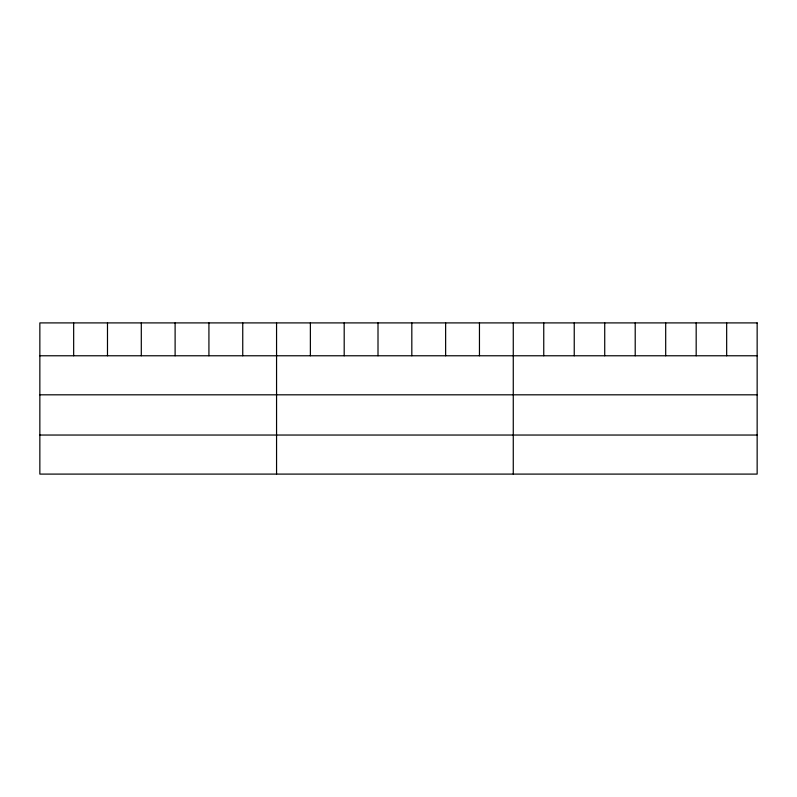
<?xml version="1.0" encoding="UTF-8"?>
<svg xmlns="http://www.w3.org/2000/svg" width="797" height="797" viewBox="0 0 797 797"><rect width="100%" height="100%" fill="white"/><g stroke="black" fill="none" stroke-linecap="round" stroke-linejoin="round"><path stroke-width="1.2" d="M39.85 355.771L757.15 355.771M39.85 394.814L757.15 394.814M39.85 435.042L757.15 435.042M726.665 322.905L726.665 355.771M696.179 322.905L696.179 355.771M665.694 322.905L665.694 355.771M635.209 322.905L635.209 355.771M604.724 322.905L604.724 355.771M574.238 322.905L574.238 355.771M543.753 322.905L543.753 355.771M513.268 322.905L513.268 474.095M479.455 322.905L479.455 355.771M445.633 322.905L445.633 355.771M411.82 322.905L411.82 355.771M378.007 322.905L378.007 355.771M344.194 322.905L344.194 355.771M310.372 322.905L310.372 355.771M276.559 322.905L276.559 474.095M242.746 322.905L242.746 355.771M208.924 322.905L208.924 355.771M175.111 322.905L175.111 355.771M141.298 322.905L141.298 355.771M107.485 322.905L107.485 355.771M73.663 322.905L73.663 355.771M757.15 322.905L39.85 322.905L39.85 474.095L757.15 474.095L757.15 322.905"/></g></svg>
